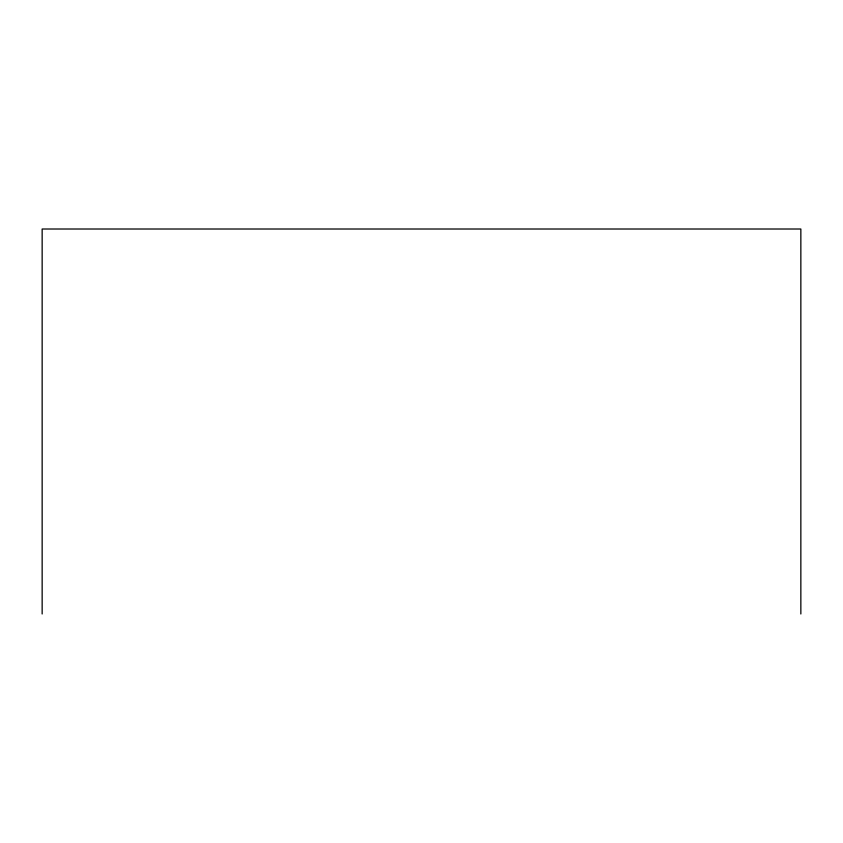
<?xml version="1.0" encoding="UTF-8"?>
<svg xmlns="http://www.w3.org/2000/svg" width="843" height="843" viewBox="0 0 843 843"><rect width="100%" height="100%" fill="white"/><g stroke="black" fill="none" stroke-linecap="round" stroke-linejoin="round"><path stroke-width="1.26" d="M800.85 613.989L800.85 229.011L42.15 229.011L42.15 613.989"/></g></svg>
